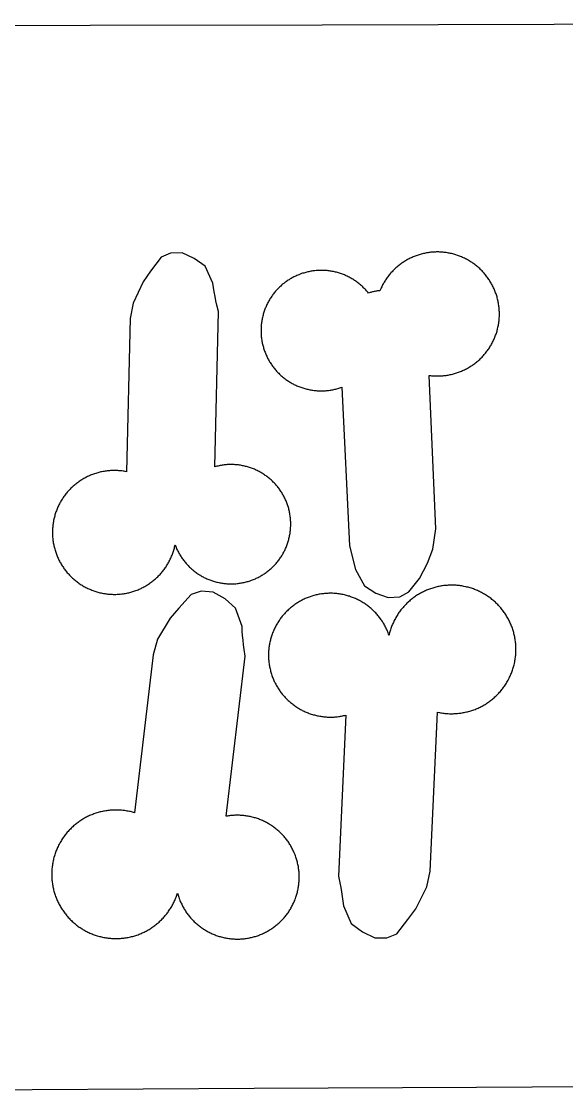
# Model space of a CAD drawing. Extents: x -246 to 246, y -104 to 199.
# Drawn here: x -161.43 to -150.12, y 133.38 to 155.55 of the extents above; entities that cross this region are included whole.
import ezdxf

# ---------------------------------------------------------------- set-up
doc = ezdxf.new("R2010")
doc.units = 0
doc.layers.add('Add_Red', color=1, linetype='Continuous')
doc.layers.add('Outline_Red', color=1, linetype='Continuous')

msp = doc.modelspace()

# ---------------------------------------------------------------- linework, layer by layer
at = {"layer": 'Add_Red'}
for points in [[(-159.467, 143.67), (-159.444, 143.671), (-159.422, 143.672), (-159.4, 143.674), (-159.377, 143.676), (-159.355, 143.678), (-159.333, 143.681), (-159.311, 143.684), (-159.288, 143.687), (-159.266, 143.691), (-159.244, 143.695), (-159.222, 143.7), (-159.201, 143.705), (-159.179, 143.71), (-159.157, 143.716), (-159.136, 143.722), (-159.114, 143.729), (-159.093, 143.736), (-159.072, 143.743), (-159.051, 143.751), (-159.03, 143.759), (-159.009, 143.767), (-158.988, 143.776), (-158.968, 143.785), (-158.947, 143.794), (-158.927, 143.804), (-158.907, 143.814), (-158.887, 143.825), (-158.868, 143.836), (-158.848, 143.847), (-158.829, 143.858), (-158.81, 143.87), (-158.791, 143.882), (-158.773, 143.895), (-158.754, 143.908), (-158.736, 143.921), (-158.718, 143.934), (-158.701, 143.948), (-158.683, 143.962), (-158.666, 143.976), (-158.649, 143.991), (-158.632, 144.006), (-158.616, 144.021), (-158.6, 144.037), (-158.584, 144.053), (-158.568, 144.069), (-158.553, 144.085), (-158.538, 144.102), (-158.523, 144.119), (-158.509, 144.136), (-158.495, 144.153), (-158.481, 144.171), (-158.467, 144.189), (-158.454, 144.207), (-158.441, 144.225), (-158.429, 144.244), (-158.416, 144.263), (-158.405, 144.282), (-158.393, 144.301), (-158.382, 144.32), (-158.371, 144.34), (-158.36, 144.36), (-158.35, 144.38), (-158.34, 144.4), (-158.331, 144.42), (-158.322, 144.44), (-158.313, 144.461), (-158.304, 144.482), (-158.296, 144.503), (-158.289, 144.524), (-158.281, 144.545), (-158.274, 144.566), (-158.268, 144.588), (-158.262, 144.609), (-158.256, 144.631), (-158.25, 144.653), (-158.245, 144.674), (-158.24, 144.696), (-158.227, 144.662), (-158.219, 144.642), (-158.21, 144.622), (-158.201, 144.602), (-158.192, 144.583), (-158.182, 144.563), (-158.172, 144.544), (-158.162, 144.525), (-158.151, 144.507), (-158.14, 144.488), (-158.129, 144.47), (-158.118, 144.451), (-158.106, 144.433), (-158.093, 144.416), (-158.081, 144.398), (-158.068, 144.381), (-158.055, 144.363), (-158.041, 144.347), (-158.028, 144.33), (-158.014, 144.313), (-157.999, 144.297), (-157.985, 144.281), (-157.97, 144.266), (-157.955, 144.25), (-157.939, 144.235), (-157.924, 144.22), (-157.908, 144.206), (-157.892, 144.191), (-157.875, 144.177), (-157.859, 144.164), (-157.842, 144.15), (-157.825, 144.137), (-157.807, 144.124), (-157.79, 144.112), (-157.772, 144.099), (-157.754, 144.088), (-157.736, 144.076), (-157.717, 144.065), (-157.699, 144.054), (-157.68, 144.043), (-157.661, 144.033), (-157.642, 144.023), (-157.622, 144.013), (-157.603, 144.004), (-157.583, 143.995), (-157.563, 143.986), (-157.543, 143.978), (-157.523, 143.97), (-157.503, 143.963), (-157.483, 143.955), (-157.462, 143.949), (-157.442, 143.942), (-157.421, 143.936), (-157.4, 143.93), (-157.379, 143.925), (-157.358, 143.92), (-157.337, 143.915), (-157.316, 143.911), (-157.295, 143.907), (-157.274, 143.903), (-157.252, 143.9), (-157.231, 143.897), (-157.209, 143.895), (-157.188, 143.893), (-157.166, 143.891), (-157.145, 143.89), (-157.123, 143.889), (-157.102, 143.888), (-157.08, 143.888), (-157.043, 143.889), (-157.021, 143.889), (-156.999, 143.891), (-156.978, 143.892), (-156.956, 143.894), (-156.935, 143.897), (-156.914, 143.899), (-156.892, 143.902), (-156.871, 143.906), (-156.85, 143.91), (-156.828, 143.914), (-156.807, 143.918), (-156.786, 143.923), (-156.765, 143.929), (-156.745, 143.934), (-156.724, 143.94), (-156.703, 143.947), (-156.683, 143.954), (-156.657, 143.963), (-156.637, 143.97), (-156.617, 143.978), (-156.597, 143.986), (-156.577, 143.995), (-156.557, 144.004), (-156.538, 144.013), (-156.518, 144.023), (-156.499, 144.033), (-156.48, 144.043), (-156.462, 144.054), (-156.443, 144.065), (-156.425, 144.076), (-156.406, 144.088), (-156.388, 144.099), (-156.371, 144.112), (-156.353, 144.124), (-156.336, 144.137), (-156.318, 144.15), (-156.302, 144.164), (-156.285, 144.177), (-156.268, 144.191), (-156.252, 144.206), (-156.236, 144.22), (-156.221, 144.235), (-156.205, 144.25), (-156.19, 144.266), (-156.175, 144.281), (-156.161, 144.297), (-156.146, 144.313), (-156.132, 144.33), (-156.119, 144.347), (-156.105, 144.363), (-156.092, 144.381), (-156.079, 144.398), (-156.067, 144.416), (-156.055, 144.433), (-156.043, 144.451), (-156.031, 144.47), (-156.02, 144.488), (-156.009, 144.507), (-155.998, 144.525), (-155.988, 144.544), (-155.978, 144.563), (-155.968, 144.583), (-155.959, 144.602), (-155.95, 144.622), (-155.941, 144.642), (-155.933, 144.662), (-155.925, 144.682), (-155.918, 144.702), (-155.91, 144.722), (-155.904, 144.743), (-155.897, 144.763), (-155.891, 144.784), (-155.885, 144.805), (-155.88, 144.826), (-155.875, 144.847), (-155.87, 144.868), (-155.866, 144.889), (-155.862, 144.91), (-155.858, 144.932), (-155.855, 144.953), (-155.852, 144.974), (-155.85, 144.996), (-155.848, 145.017), (-155.846, 145.039), (-155.845, 145.06), (-155.844, 145.082), (-155.843, 145.103), (-155.843, 145.125), (-155.843, 145.151), (-155.844, 145.172), (-155.845, 145.194), (-155.846, 145.216), (-155.848, 145.237), (-155.85, 145.259), (-155.853, 145.28), (-155.856, 145.301), (-155.859, 145.323), (-155.863, 145.344), (-155.867, 145.365), (-155.871, 145.386), (-155.876, 145.407), (-155.881, 145.428), (-155.886, 145.449), (-155.892, 145.47), (-155.898, 145.491), (-155.91, 145.528), (-155.918, 145.548), (-155.925, 145.568), (-155.933, 145.588), (-155.941, 145.608), (-155.95, 145.628), (-155.959, 145.648), (-155.968, 145.667), (-155.978, 145.687), (-155.988, 145.706), (-155.998, 145.725), (-156.009, 145.744), (-156.02, 145.762), (-156.031, 145.781), (-156.043, 145.799), (-156.055, 145.817), (-156.067, 145.835), (-156.079, 145.852), (-156.092, 145.869), (-156.105, 145.887), (-156.119, 145.904), (-156.132, 145.92), (-156.146, 145.937), (-156.161, 145.953), (-156.175, 145.969), (-156.19, 145.984), (-156.205, 146), (-156.221, 146.015), (-156.236, 146.03), (-156.252, 146.044), (-156.268, 146.059), (-156.285, 146.073), (-156.302, 146.086), (-156.318, 146.1), (-156.336, 146.113), (-156.353, 146.126), (-156.371, 146.138), (-156.388, 146.151), (-156.406, 146.162), (-156.425, 146.174), (-156.443, 146.185), (-156.462, 146.196), (-156.48, 146.207), (-156.499, 146.217), (-156.518, 146.227), (-156.538, 146.237), (-156.557, 146.246), (-156.577, 146.255), (-156.597, 146.264), (-156.617, 146.272), (-156.637, 146.28), (-156.657, 146.287), (-156.677, 146.295), (-156.698, 146.302), (-156.718, 146.308), (-156.739, 146.314), (-156.76, 146.32), (-156.781, 146.325), (-156.802, 146.33), (-156.823, 146.335), (-156.844, 146.339), (-156.865, 146.343), (-156.887, 146.347), (-156.908, 146.35), (-156.929, 146.353), (-156.951, 146.355), (-156.972, 146.357), (-156.994, 146.359), (-157.015, 146.36), (-157.037, 146.361), (-157.058, 146.362), (-157.08, 146.362), (-157.116, 146.362), (-157.137, 146.361), (-157.159, 146.36), (-157.181, 146.358), (-157.202, 146.356), (-157.223, 146.354), (-157.245, 146.351), (-157.266, 146.348), (-157.288, 146.345), (-157.309, 146.341), (-157.33, 146.337), (-157.351, 146.332), (-157.372, 146.327), (-157.393, 146.322), (-157.414, 146.316), (-157.341, 149.535), (-157.374, 149.67), (-157.393, 149.76), (-157.412, 149.85), (-157.428, 149.941), (-157.443, 150.032), (-157.457, 150.123), (-157.618, 150.473), (-157.847, 150.638), (-158.093, 150.75), (-158.337, 150.747), (-158.532, 150.66), (-158.747, 150.37), (-158.9, 150.15), (-159.112, 149.71), (-159.171, 149.392), (-159.247, 146.214), (-159.276, 146.219), (-159.298, 146.223), (-159.32, 146.226), (-159.342, 146.229), (-159.364, 146.231), (-159.387, 146.234), (-159.409, 146.235), (-159.431, 146.237), (-159.454, 146.238), (-159.476, 146.238), (-159.499, 146.238), (-159.534, 146.238), (-159.557, 146.237), (-159.579, 146.236), (-159.602, 146.234), (-159.624, 146.232), (-159.646, 146.23), (-159.668, 146.227), (-159.691, 146.224), (-159.713, 146.22), (-159.735, 146.217), (-159.757, 146.212), (-159.779, 146.208), (-159.801, 146.202), (-159.822, 146.197), (-159.844, 146.191), (-159.865, 146.185), (-159.887, 146.178), (-159.908, 146.171), (-159.929, 146.164), (-159.95, 146.156), (-159.971, 146.148), (-159.992, 146.14), (-160.013, 146.131), (-160.033, 146.122), (-160.054, 146.112), (-160.074, 146.103), (-160.094, 146.092), (-160.113, 146.082), (-160.133, 146.071), (-160.152, 146.06), (-160.172, 146.048), (-160.191, 146.036), (-160.209, 146.024), (-160.228, 146.011), (-160.246, 145.998), (-160.264, 145.985), (-160.282, 145.972), (-160.3, 145.958), (-160.317, 145.944), (-160.334, 145.929), (-160.351, 145.915), (-160.368, 145.9), (-160.384, 145.884), (-160.4, 145.869), (-160.416, 145.853), (-160.432, 145.837), (-160.447, 145.82), (-160.462, 145.804), (-160.477, 145.787), (-160.491, 145.769), (-160.505, 145.752), (-160.519, 145.734), (-160.532, 145.716), (-160.545, 145.698), (-160.558, 145.68), (-160.571, 145.661), (-160.583, 145.642), (-160.595, 145.623), (-160.606, 145.604), (-160.617, 145.585), (-160.628, 145.565), (-160.639, 145.545), (-160.649, 145.525), (-160.659, 145.505), (-160.668, 145.485), (-160.677, 145.464), (-160.686, 145.444), (-160.694, 145.423), (-160.702, 145.402), (-160.71, 145.381), (-160.717, 145.36), (-160.724, 145.338), (-160.731, 145.317), (-160.737, 145.295), (-160.743, 145.274), (-160.748, 145.252), (-160.753, 145.23), (-160.758, 145.208), (-160.763, 145.177), (-160.767, 145.155), (-160.77, 145.133), (-160.773, 145.111), (-160.776, 145.088), (-160.778, 145.066), (-160.78, 145.044), (-160.781, 145.021), (-160.782, 144.999), (-160.783, 144.977), (-160.783, 144.954), (-160.782, 144.92), (-160.782, 144.898), (-160.78, 144.876), (-160.779, 144.853), (-160.777, 144.831), (-160.775, 144.809), (-160.772, 144.786), (-160.769, 144.764), (-160.765, 144.742), (-160.761, 144.72), (-160.757, 144.698), (-160.752, 144.676), (-160.747, 144.654), (-160.742, 144.632), (-160.736, 144.611), (-160.73, 144.589), (-160.723, 144.568), (-160.716, 144.547), (-160.709, 144.525), (-160.701, 144.504), (-160.693, 144.483), (-160.685, 144.463), (-160.676, 144.442), (-160.667, 144.421), (-160.658, 144.401), (-160.648, 144.381), (-160.638, 144.361), (-160.627, 144.341), (-160.616, 144.322), (-160.605, 144.302), (-160.594, 144.283), (-160.582, 144.264), (-160.569, 144.245), (-160.557, 144.227), (-160.544, 144.208), (-160.531, 144.19), (-160.517, 144.172), (-160.504, 144.155), (-160.489, 144.137), (-160.475, 144.12), (-160.46, 144.103), (-160.445, 144.086), (-160.43, 144.07), (-160.414, 144.054), (-160.399, 144.038), (-160.383, 144.023), (-160.366, 144.007), (-160.349, 143.992), (-160.333, 143.978), (-160.315, 143.963), (-160.298, 143.949), (-160.28, 143.935), (-160.262, 143.922), (-160.244, 143.909), (-160.226, 143.896), (-160.207, 143.883), (-160.188, 143.871), (-160.169, 143.859), (-160.15, 143.848), (-160.131, 143.836), (-160.111, 143.826), (-160.091, 143.815), (-160.071, 143.805), (-160.051, 143.795), (-160.031, 143.786), (-160.011, 143.776), (-159.99, 143.768), (-159.969, 143.759), (-159.948, 143.751), (-159.927, 143.744), (-159.906, 143.736), (-159.885, 143.729), (-159.863, 143.723), (-159.842, 143.717), (-159.82, 143.711), (-159.798, 143.705), (-159.776, 143.7), (-159.754, 143.696), (-159.722, 143.689), (-159.7, 143.686), (-159.677, 143.682), (-159.655, 143.68), (-159.633, 143.677), (-159.611, 143.675), (-159.588, 143.673), (-159.566, 143.672), (-159.543, 143.671), (-159.521, 143.67), (-159.499, 143.67), (-159.467, 143.67)], [(-153.582, 143.622), (-153.393, 143.721), (-153.172, 144.002), (-153.005, 144.318), (-152.896, 144.606), (-152.838, 145.03), (-152.971, 148.21), (-152.949, 148.207), (-152.927, 148.205), (-152.905, 148.203), (-152.882, 148.201), (-152.86, 148.2), (-152.837, 148.199), (-152.803, 148.199), (-152.78, 148.199), (-152.758, 148.199), (-152.736, 148.2), (-152.713, 148.202), (-152.691, 148.204), (-152.668, 148.206), (-152.646, 148.208), (-152.624, 148.211), (-152.602, 148.215), (-152.58, 148.218), (-152.558, 148.222), (-152.536, 148.227), (-152.514, 148.232), (-152.492, 148.237), (-152.47, 148.242), (-152.449, 148.248), (-152.427, 148.255), (-152.406, 148.262), (-152.384, 148.269), (-152.363, 148.276), (-152.342, 148.284), (-152.321, 148.292), (-152.301, 148.301), (-152.28, 148.31), (-152.26, 148.319), (-152.239, 148.329), (-152.219, 148.339), (-152.199, 148.349), (-152.18, 148.36), (-152.16, 148.371), (-152.141, 148.382), (-152.122, 148.394), (-152.103, 148.406), (-152.084, 148.418), (-152.065, 148.431), (-152.047, 148.444), (-152.029, 148.458), (-152.011, 148.471), (-151.994, 148.485), (-151.976, 148.499), (-151.959, 148.514), (-151.943, 148.529), (-151.926, 148.544), (-151.91, 148.56), (-151.894, 148.575), (-151.878, 148.591), (-151.863, 148.608), (-151.847, 148.624), (-151.833, 148.641), (-151.818, 148.658), (-151.804, 148.675), (-151.79, 148.693), (-151.776, 148.711), (-151.763, 148.729), (-151.75, 148.747), (-151.737, 148.765), (-151.725, 148.784), (-151.713, 148.803), (-151.701, 148.822), (-151.689, 148.841), (-151.678, 148.861), (-151.668, 148.881), (-151.657, 148.901), (-151.647, 148.921), (-151.638, 148.941), (-151.628, 148.961), (-151.619, 148.982), (-151.611, 149.003), (-151.603, 149.024), (-151.595, 149.045), (-151.587, 149.066), (-151.58, 149.087), (-151.573, 149.108), (-151.567, 149.13), (-151.561, 149.152), (-151.555, 149.173), (-151.547, 149.208), (-151.543, 149.23), (-151.538, 149.252), (-151.534, 149.274), (-151.531, 149.297), (-151.528, 149.319), (-151.525, 149.341), (-151.523, 149.363), (-151.521, 149.386), (-151.52, 149.408), (-151.518, 149.431), (-151.518, 149.453), (-151.517, 149.484), (-151.517, 149.507), (-151.518, 149.529), (-151.519, 149.552), (-151.52, 149.574), (-151.522, 149.596), (-151.524, 149.619), (-151.527, 149.641), (-151.53, 149.663), (-151.533, 149.685), (-151.537, 149.708), (-151.541, 149.73), (-151.545, 149.752), (-151.55, 149.773), (-151.555, 149.795), (-151.561, 149.817), (-151.567, 149.839), (-151.573, 149.86), (-151.58, 149.882), (-151.587, 149.903), (-151.595, 149.924), (-151.603, 149.945), (-151.611, 149.966), (-151.619, 149.987), (-151.628, 150.007), (-151.638, 150.028), (-151.647, 150.048), (-151.657, 150.068), (-151.668, 150.088), (-151.678, 150.108), (-151.689, 150.127), (-151.701, 150.146), (-151.713, 150.166), (-151.725, 150.184), (-151.737, 150.203), (-151.75, 150.222), (-151.763, 150.24), (-151.776, 150.258), (-151.79, 150.276), (-151.804, 150.293), (-151.818, 150.311), (-151.833, 150.328), (-151.847, 150.345), (-151.863, 150.361), (-151.878, 150.377), (-151.894, 150.393), (-151.91, 150.409), (-151.926, 150.425), (-151.943, 150.44), (-151.959, 150.455), (-151.976, 150.469), (-151.994, 150.483), (-152.011, 150.497), (-152.029, 150.511), (-152.047, 150.524), (-152.065, 150.537), (-152.084, 150.55), (-152.103, 150.562), (-152.122, 150.575), (-152.141, 150.586), (-152.16, 150.598), (-152.18, 150.609), (-152.199, 150.619), (-152.219, 150.63), (-152.239, 150.64), (-152.26, 150.649), (-152.28, 150.659), (-152.301, 150.668), (-152.321, 150.676), (-152.342, 150.684), (-152.363, 150.692), (-152.384, 150.7), (-152.421, 150.712), (-152.443, 150.718), (-152.465, 150.725), (-152.486, 150.73), (-152.508, 150.736), (-152.53, 150.741), (-152.552, 150.745), (-152.574, 150.749), (-152.596, 150.753), (-152.618, 150.757), (-152.64, 150.76), (-152.663, 150.762), (-152.685, 150.764), (-152.707, 150.766), (-152.73, 150.768), (-152.752, 150.769), (-152.775, 150.77), (-152.803, 150.77), (-152.825, 150.77), (-152.848, 150.769), (-152.87, 150.768), (-152.893, 150.767), (-152.915, 150.765), (-152.937, 150.763), (-152.96, 150.76), (-152.982, 150.757), (-153.004, 150.754), (-153.026, 150.75), (-153.048, 150.746), (-153.07, 150.742), (-153.092, 150.737), (-153.114, 150.732), (-153.136, 150.726), (-153.157, 150.72), (-153.179, 150.714), (-153.2, 150.707), (-153.221, 150.7), (-153.243, 150.692), (-153.264, 150.684), (-153.284, 150.676), (-153.305, 150.668), (-153.326, 150.659), (-153.346, 150.649), (-153.366, 150.64), (-153.387, 150.63), (-153.406, 150.619), (-153.426, 150.609), (-153.446, 150.598), (-153.465, 150.586), (-153.484, 150.575), (-153.503, 150.562), (-153.522, 150.55), (-153.54, 150.537), (-153.559, 150.524), (-153.577, 150.511), (-153.594, 150.497), (-153.612, 150.483), (-153.629, 150.469), (-153.646, 150.455), (-153.663, 150.44), (-153.68, 150.425), (-153.696, 150.409), (-153.712, 150.393), (-153.728, 150.377), (-153.743, 150.361), (-153.758, 150.345), (-153.773, 150.328), (-153.788, 150.311), (-153.802, 150.293), (-153.816, 150.276), (-153.83, 150.258), (-153.843, 150.24), (-153.856, 150.222), (-153.869, 150.203), (-153.881, 150.184), (-153.893, 150.166), (-153.905, 150.146), (-153.916, 150.127), (-153.927, 150.108), (-153.938, 150.088), (-153.948, 150.068), (-153.958, 150.048), (-153.968, 150.028), (-153.977, 150.007), (-153.994, 149.968), (-154.011, 149.967), (-154.029, 149.965), (-154.046, 149.962), (-154.063, 149.96), (-154.08, 149.957), (-154.098, 149.953), (-154.115, 149.95), (-154.132, 149.946), (-154.149, 149.942), (-154.166, 149.937), (-154.182, 149.932), (-154.199, 149.927), (-154.232, 149.917), (-154.245, 149.934), (-154.259, 149.95), (-154.274, 149.967), (-154.288, 149.983), (-154.303, 149.999), (-154.318, 150.015), (-154.334, 150.03), (-154.349, 150.045), (-154.365, 150.06), (-154.381, 150.075), (-154.398, 150.089), (-154.415, 150.103), (-154.432, 150.117), (-154.449, 150.13), (-154.466, 150.143), (-154.484, 150.156), (-154.502, 150.169), (-154.52, 150.181), (-154.538, 150.193), (-154.556, 150.204), (-154.575, 150.216), (-154.594, 150.227), (-154.613, 150.237), (-154.632, 150.247), (-154.652, 150.257), (-154.671, 150.267), (-154.691, 150.276), (-154.711, 150.285), (-154.731, 150.294), (-154.751, 150.302), (-154.772, 150.31), (-154.792, 150.317), (-154.813, 150.324), (-154.833, 150.331), (-154.854, 150.337), (-154.875, 150.343), (-154.896, 150.349), (-154.918, 150.354), (-154.939, 150.359), (-154.96, 150.364), (-154.981, 150.368), (-155.003, 150.372), (-155.024, 150.375), (-155.046, 150.378), (-155.068, 150.381), (-155.089, 150.383), (-155.111, 150.385), (-155.133, 150.387), (-155.155, 150.388), (-155.176, 150.389), (-155.21, 150.389), (-155.232, 150.389), (-155.254, 150.388), (-155.275, 150.387), (-155.297, 150.386), (-155.319, 150.384), (-155.341, 150.382), (-155.362, 150.38), (-155.384, 150.377), (-155.405, 150.374), (-155.427, 150.37), (-155.448, 150.366), (-155.47, 150.362), (-155.491, 150.357), (-155.512, 150.352), (-155.533, 150.346), (-155.554, 150.341), (-155.575, 150.334), (-155.596, 150.328), (-155.617, 150.321), (-155.637, 150.314), (-155.658, 150.306), (-155.678, 150.298), (-155.698, 150.29), (-155.718, 150.281), (-155.738, 150.272), (-155.758, 150.263), (-155.777, 150.253), (-155.797, 150.243), (-155.816, 150.232), (-155.835, 150.222), (-155.854, 150.21), (-155.877, 150.196), (-155.896, 150.184), (-155.914, 150.172), (-155.932, 150.16), (-155.949, 150.147), (-155.967, 150.134), (-155.984, 150.12), (-156.001, 150.107), (-156.018, 150.093), (-156.034, 150.079), (-156.05, 150.064), (-156.066, 150.049), (-156.082, 150.034), (-156.098, 150.019), (-156.113, 150.003), (-156.128, 149.987), (-156.143, 149.971), (-156.157, 149.955), (-156.171, 149.938), (-156.185, 149.921), (-156.198, 149.904), (-156.211, 149.887), (-156.224, 149.869), (-156.237, 149.851), (-156.249, 149.833), (-156.261, 149.815), (-156.273, 149.797), (-156.284, 149.778), (-156.295, 149.759), (-156.306, 149.74), (-156.316, 149.721), (-156.326, 149.701), (-156.336, 149.682), (-156.345, 149.662), (-156.354, 149.642), (-156.362, 149.622), (-156.371, 149.602), (-156.379, 149.582), (-156.386, 149.561), (-156.393, 149.541), (-156.4, 149.52), (-156.407, 149.499), (-156.413, 149.478), (-156.418, 149.457), (-156.424, 149.436), (-156.429, 149.415), (-156.433, 149.393), (-156.438, 149.372), (-156.442, 149.351), (-156.445, 149.329), (-156.448, 149.307), (-156.451, 149.286), (-156.453, 149.264), (-156.455, 149.242), (-156.457, 149.221), (-156.458, 149.199), (-156.459, 149.177), (-156.459, 149.139), (-156.459, 149.118), (-156.459, 149.096), (-156.458, 149.074), (-156.456, 149.052), (-156.455, 149.031), (-156.453, 149.009), (-156.45, 148.987), (-156.447, 148.966), (-156.444, 148.944), (-156.44, 148.923), (-156.437, 148.901), (-156.432, 148.88), (-156.427, 148.858), (-156.422, 148.837), (-156.417, 148.816), (-156.411, 148.795), (-156.405, 148.774), (-156.398, 148.753), (-156.391, 148.733), (-156.384, 148.712), (-156.376, 148.692), (-156.368, 148.671), (-156.36, 148.651), (-156.351, 148.631), (-156.342, 148.611), (-156.332, 148.59), (-156.322, 148.571), (-156.312, 148.551), (-156.302, 148.532), (-156.291, 148.513), (-156.28, 148.494), (-156.269, 148.476), (-156.257, 148.457), (-156.245, 148.439), (-156.232, 148.421), (-156.22, 148.404), (-156.207, 148.386), (-156.193, 148.369), (-156.18, 148.352), (-156.166, 148.335), (-156.152, 148.318), (-156.137, 148.302), (-156.123, 148.286), (-156.108, 148.27), (-156.092, 148.255), (-156.077, 148.239), (-156.061, 148.224), (-156.045, 148.21), (-156.028, 148.195), (-156.012, 148.181), (-155.995, 148.167), (-155.978, 148.154), (-155.96, 148.14), (-155.943, 148.128), (-155.925, 148.115), (-155.907, 148.103), (-155.889, 148.091), (-155.871, 148.079), (-155.852, 148.068), (-155.833, 148.056), (-155.814, 148.046), (-155.795, 148.035), (-155.776, 148.025), (-155.756, 148.016), (-155.736, 148.006), (-155.716, 147.997), (-155.696, 147.989), (-155.676, 147.98), (-155.656, 147.972), (-155.636, 147.965), (-155.615, 147.957), (-155.594, 147.951), (-155.574, 147.944), (-155.553, 147.938), (-155.532, 147.932), (-155.51, 147.927), (-155.489, 147.922), (-155.468, 147.917), (-155.447, 147.913), (-155.425, 147.909), (-155.404, 147.905), (-155.382, 147.902), (-155.36, 147.899), (-155.339, 147.897), (-155.317, 147.895), (-155.295, 147.893), (-155.274, 147.892), (-155.252, 147.891), (-155.21, 147.89), (-155.188, 147.89), (-155.166, 147.891), (-155.145, 147.892), (-155.123, 147.893), (-155.101, 147.895), (-155.079, 147.897), (-155.058, 147.899), (-155.036, 147.902), (-155.015, 147.905), (-154.993, 147.909), (-154.972, 147.913), (-154.95, 147.917), (-154.929, 147.922), (-154.908, 147.927), (-154.887, 147.933), (-154.866, 147.938), (-154.845, 147.945), (-154.824, 147.951), (-154.785, 147.965), (-154.622, 144.674), (-154.502, 144.186), (-154.317, 143.848), (-154.078, 143.698), (-153.825, 143.603), (-153.582, 143.622)], [(-156.92, 136.522), (-156.898, 136.523), (-156.876, 136.524), (-156.853, 136.526), (-156.831, 136.527), (-156.809, 136.53), (-156.786, 136.532), (-156.764, 136.535), (-156.742, 136.539), (-156.72, 136.543), (-156.698, 136.547), (-156.676, 136.552), (-156.654, 136.557), (-156.618, 136.566), (-156.597, 136.572), (-156.575, 136.578), (-156.554, 136.585), (-156.533, 136.592), (-156.511, 136.599), (-156.49, 136.607), (-156.47, 136.615), (-156.449, 136.624), (-156.428, 136.633), (-156.408, 136.642), (-156.388, 136.652), (-156.368, 136.662), (-156.348, 136.672), (-156.328, 136.683), (-156.309, 136.694), (-156.289, 136.705), (-156.27, 136.717), (-156.251, 136.729), (-156.233, 136.741), (-156.214, 136.754), (-156.196, 136.767), (-156.178, 136.78), (-156.16, 136.794), (-156.143, 136.808), (-156.125, 136.822), (-156.108, 136.837), (-156.091, 136.852), (-156.075, 136.867), (-156.059, 136.882), (-156.043, 136.898), (-156.027, 136.914), (-156.012, 136.93), (-155.996, 136.947), (-155.982, 136.963), (-155.967, 136.98), (-155.953, 136.998), (-155.939, 137.015), (-155.925, 137.033), (-155.912, 137.051), (-155.899, 137.069), (-155.886, 137.088), (-155.874, 137.106), (-155.862, 137.125), (-155.85, 137.144), (-155.839, 137.164), (-155.828, 137.183), (-155.817, 137.203), (-155.807, 137.223), (-155.797, 137.243), (-155.787, 137.263), (-155.778, 137.283), (-155.769, 137.304), (-155.76, 137.325), (-155.752, 137.346), (-155.744, 137.366), (-155.737, 137.388), (-155.73, 137.409), (-155.723, 137.43), (-155.716, 137.452), (-155.711, 137.473), (-155.705, 137.495), (-155.7, 137.517), (-155.695, 137.539), (-155.69, 137.561), (-155.686, 137.583), (-155.683, 137.605), (-155.679, 137.627), (-155.676, 137.649), (-155.674, 137.671), (-155.672, 137.694), (-155.67, 137.716), (-155.669, 137.738), (-155.668, 137.761), (-155.667, 137.783), (-155.667, 137.806), (-155.667, 137.846), (-155.668, 137.868), (-155.67, 137.891), (-155.671, 137.913), (-155.673, 137.935), (-155.676, 137.958), (-155.679, 137.98), (-155.682, 138.002), (-155.685, 138.024), (-155.69, 138.046), (-155.694, 138.068), (-155.7, 138.094), (-155.705, 138.116), (-155.711, 138.138), (-155.716, 138.159), (-155.723, 138.181), (-155.73, 138.202), (-155.737, 138.223), (-155.744, 138.245), (-155.752, 138.266), (-155.76, 138.286), (-155.769, 138.307), (-155.778, 138.328), (-155.787, 138.348), (-155.797, 138.368), (-155.807, 138.388), (-155.817, 138.408), (-155.828, 138.428), (-155.839, 138.447), (-155.85, 138.467), (-155.862, 138.486), (-155.874, 138.505), (-155.886, 138.523), (-155.899, 138.542), (-155.912, 138.56), (-155.925, 138.578), (-155.939, 138.596), (-155.953, 138.613), (-155.967, 138.631), (-155.982, 138.648), (-155.996, 138.664), (-156.012, 138.681), (-156.027, 138.697), (-156.043, 138.713), (-156.059, 138.729), (-156.075, 138.744), (-156.091, 138.759), (-156.108, 138.774), (-156.125, 138.789), (-156.143, 138.803), (-156.16, 138.817), (-156.178, 138.831), (-156.196, 138.844), (-156.214, 138.857), (-156.233, 138.87), (-156.251, 138.882), (-156.27, 138.894), (-156.289, 138.906), (-156.309, 138.917), (-156.328, 138.928), (-156.348, 138.939), (-156.368, 138.949), (-156.388, 138.959), (-156.408, 138.969), (-156.428, 138.978), (-156.449, 138.987), (-156.47, 138.996), (-156.49, 139.004), (-156.511, 139.012), (-156.533, 139.019), (-156.554, 139.026), (-156.575, 139.033), (-156.597, 139.039), (-156.618, 139.045), (-156.64, 139.051), (-156.662, 139.056), (-156.684, 139.061), (-156.706, 139.066), (-156.728, 139.07), (-156.75, 139.073), (-156.772, 139.077), (-156.794, 139.08), (-156.816, 139.082), (-156.839, 139.084), (-156.861, 139.086), (-156.883, 139.087), (-156.906, 139.088), (-156.928, 139.089), (-156.95, 139.089), (-156.979, 139.089), (-157.001, 139.088), (-157.023, 139.087), (-157.046, 139.086), (-157.068, 139.084), (-157.09, 139.082), (-157.113, 139.079), (-157.135, 139.076), (-157.157, 139.072), (-157.179, 139.069), (-156.79, 142.387), (-156.81, 142.529), (-156.822, 142.624), (-156.832, 142.719), (-156.84, 142.815), (-156.847, 142.91), (-156.852, 143.006), (-156.985, 143.383), (-157.205, 143.575), (-157.448, 143.715), (-157.7, 143.736), (-157.91, 143.665), (-158.16, 143.386), (-158.341, 143.174), (-158.603, 142.74), (-158.694, 142.417), (-159.083, 139.141), (-159.121, 139.152), (-159.143, 139.158), (-159.166, 139.164), (-159.189, 139.169), (-159.211, 139.173), (-159.234, 139.177), (-159.257, 139.181), (-159.28, 139.185), (-159.303, 139.188), (-159.326, 139.19), (-159.35, 139.193), (-159.373, 139.194), (-159.396, 139.196), (-159.419, 139.197), (-159.442, 139.198), (-159.466, 139.198), (-159.494, 139.197), (-159.517, 139.197), (-159.54, 139.196), (-159.563, 139.194), (-159.586, 139.192), (-159.61, 139.19), (-159.633, 139.187), (-159.656, 139.184), (-159.679, 139.181), (-159.702, 139.177), (-159.725, 139.172), (-159.747, 139.168), (-159.77, 139.162), (-159.793, 139.157), (-159.815, 139.151), (-159.838, 139.145), (-159.86, 139.138), (-159.882, 139.131), (-159.904, 139.124), (-159.926, 139.116), (-159.948, 139.108), (-159.969, 139.099), (-159.991, 139.09), (-160.012, 139.081), (-160.033, 139.071), (-160.054, 139.061), (-160.075, 139.05), (-160.095, 139.04), (-160.116, 139.028), (-160.136, 139.017), (-160.156, 139.005), (-160.176, 138.993), (-160.195, 138.98), (-160.215, 138.967), (-160.234, 138.954), (-160.253, 138.94), (-160.271, 138.927), (-160.29, 138.912), (-160.308, 138.898), (-160.326, 138.883), (-160.344, 138.868), (-160.361, 138.852), (-160.378, 138.836), (-160.395, 138.82), (-160.411, 138.804), (-160.428, 138.787), (-160.444, 138.77), (-160.459, 138.753), (-160.475, 138.736), (-160.49, 138.718), (-160.504, 138.7), (-160.519, 138.682), (-160.533, 138.663), (-160.547, 138.645), (-160.56, 138.626), (-160.573, 138.606), (-160.586, 138.587), (-160.598, 138.567), (-160.61, 138.547), (-160.622, 138.527), (-160.633, 138.507), (-160.645, 138.487), (-160.655, 138.466), (-160.665, 138.445), (-160.675, 138.424), (-160.685, 138.403), (-160.694, 138.381), (-160.703, 138.36), (-160.711, 138.338), (-160.72, 138.316), (-160.727, 138.294), (-160.735, 138.272), (-160.741, 138.25), (-160.753, 138.21), (-160.759, 138.187), (-160.764, 138.165), (-160.769, 138.142), (-160.774, 138.119), (-160.778, 138.096), (-160.782, 138.074), (-160.785, 138.051), (-160.788, 138.027), (-160.791, 138.004), (-160.793, 137.981), (-160.795, 137.958), (-160.796, 137.935), (-160.798, 137.912), (-160.798, 137.888), (-160.798, 137.865), (-160.798, 137.839), (-160.797, 137.816), (-160.796, 137.793), (-160.795, 137.77), (-160.793, 137.746), (-160.791, 137.723), (-160.788, 137.7), (-160.785, 137.677), (-160.781, 137.654), (-160.778, 137.631), (-160.773, 137.608), (-160.769, 137.585), (-160.764, 137.563), (-160.758, 137.54), (-160.752, 137.518), (-160.746, 137.495), (-160.739, 137.473), (-160.732, 137.451), (-160.725, 137.429), (-160.717, 137.407), (-160.709, 137.385), (-160.7, 137.363), (-160.691, 137.342), (-160.682, 137.321), (-160.672, 137.3), (-160.662, 137.279), (-160.652, 137.258), (-160.641, 137.237), (-160.63, 137.217), (-160.618, 137.197), (-160.607, 137.176), (-160.594, 137.157), (-160.582, 137.137), (-160.569, 137.118), (-160.556, 137.099), (-160.542, 137.08), (-160.528, 137.061), (-160.514, 137.043), (-160.5, 137.024), (-160.485, 137.006), (-160.47, 136.989), (-160.454, 136.971), (-160.439, 136.954), (-160.422, 136.937), (-160.406, 136.921), (-160.39, 136.905), (-160.373, 136.889), (-160.355, 136.873), (-160.338, 136.858), (-160.32, 136.843), (-160.302, 136.828), (-160.284, 136.813), (-160.266, 136.799), (-160.247, 136.785), (-160.228, 136.772), (-160.209, 136.759), (-160.189, 136.746), (-160.17, 136.734), (-160.15, 136.721), (-160.13, 136.71), (-160.109, 136.698), (-160.089, 136.687), (-160.068, 136.677), (-160.048, 136.666), (-160.026, 136.656), (-160.005, 136.647), (-159.984, 136.637), (-159.962, 136.629), (-159.941, 136.62), (-159.919, 136.612), (-159.897, 136.604), (-159.875, 136.597), (-159.853, 136.59), (-159.811, 136.578), (-159.788, 136.572), (-159.765, 136.567), (-159.743, 136.562), (-159.72, 136.557), (-159.697, 136.553), (-159.674, 136.549), (-159.651, 136.545), (-159.628, 136.542), (-159.605, 136.54), (-159.582, 136.538), (-159.559, 136.536), (-159.535, 136.534), (-159.512, 136.533), (-159.489, 136.533), (-159.466, 136.532), (-159.442, 136.533), (-159.419, 136.533), (-159.395, 136.534), (-159.372, 136.536), (-159.349, 136.538), (-159.326, 136.54), (-159.303, 136.542), (-159.28, 136.545), (-159.257, 136.549), (-159.234, 136.553), (-159.211, 136.557), (-159.188, 136.562), (-159.165, 136.567), (-159.143, 136.572), (-159.12, 136.578), (-159.098, 136.584), (-159.076, 136.591), (-159.053, 136.598), (-159.031, 136.605), (-159.009, 136.613), (-158.988, 136.621), (-158.966, 136.63), (-158.944, 136.639), (-158.923, 136.648), (-158.902, 136.658), (-158.881, 136.668), (-158.86, 136.678), (-158.84, 136.689), (-158.819, 136.7), (-158.799, 136.711), (-158.779, 136.723), (-158.759, 136.735), (-158.739, 136.748), (-158.72, 136.761), (-158.701, 136.774), (-158.682, 136.787), (-158.663, 136.801), (-158.645, 136.815), (-158.627, 136.83), (-158.609, 136.845), (-158.591, 136.86), (-158.574, 136.875), (-158.556, 136.891), (-158.54, 136.907), (-158.523, 136.923), (-158.507, 136.94), (-158.491, 136.957), (-158.475, 136.974), (-158.46, 136.991), (-158.444, 137.009), (-158.43, 137.027), (-158.415, 137.045), (-158.401, 137.064), (-158.387, 137.082), (-158.374, 137.101), (-158.361, 137.12), (-158.348, 137.14), (-158.335, 137.159), (-158.323, 137.179), (-158.311, 137.199), (-158.3, 137.219), (-158.289, 137.24), (-158.278, 137.261), (-158.268, 137.281), (-158.258, 137.302), (-158.248, 137.324), (-158.239, 137.345), (-158.23, 137.366), (-158.221, 137.388), (-158.213, 137.41), (-158.205, 137.432), (-158.198, 137.454), (-158.191, 137.476), (-158.184, 137.452), (-158.178, 137.43), (-158.171, 137.409), (-158.164, 137.388), (-158.157, 137.366), (-158.149, 137.346), (-158.141, 137.325), (-158.132, 137.304), (-158.123, 137.283), (-158.114, 137.263), (-158.104, 137.243), (-158.094, 137.223), (-158.084, 137.203), (-158.073, 137.183), (-158.062, 137.164), (-158.051, 137.144), (-158.039, 137.125), (-158.027, 137.106), (-158.015, 137.088), (-158.002, 137.069), (-157.989, 137.051), (-157.976, 137.033), (-157.962, 137.015), (-157.948, 136.998), (-157.934, 136.98), (-157.919, 136.963), (-157.904, 136.947), (-157.889, 136.93), (-157.874, 136.914), (-157.858, 136.898), (-157.842, 136.882), (-157.826, 136.867), (-157.809, 136.852), (-157.793, 136.837), (-157.776, 136.822), (-157.758, 136.808), (-157.741, 136.794), (-157.723, 136.78), (-157.705, 136.767), (-157.687, 136.754), (-157.668, 136.741), (-157.65, 136.729), (-157.631, 136.717), (-157.612, 136.705), (-157.592, 136.694), (-157.573, 136.683), (-157.553, 136.672), (-157.533, 136.662), (-157.513, 136.652), (-157.493, 136.642), (-157.473, 136.633), (-157.452, 136.624), (-157.431, 136.615), (-157.41, 136.607), (-157.389, 136.599), (-157.368, 136.592), (-157.347, 136.585), (-157.326, 136.578), (-157.304, 136.572), (-157.283, 136.566), (-157.261, 136.56), (-157.239, 136.555), (-157.217, 136.55), (-157.195, 136.545), (-157.173, 136.541), (-157.151, 136.538), (-157.129, 136.534), (-157.107, 136.531), (-157.085, 136.529), (-157.062, 136.527), (-157.04, 136.525), (-157.018, 136.524), (-156.995, 136.523), (-156.973, 136.522), (-156.95, 136.522), (-156.92, 136.522)], [(-153.646, 136.632), (-153.417, 136.928), (-153.252, 137.152), (-153.021, 137.604), (-152.953, 137.933), (-152.798, 141.228), (-152.761, 141.22), (-152.738, 141.216), (-152.716, 141.212), (-152.693, 141.209), (-152.669, 141.206), (-152.646, 141.203), (-152.623, 141.201), (-152.6, 141.199), (-152.577, 141.197), (-152.554, 141.196), (-152.53, 141.196), (-152.507, 141.196), (-152.477, 141.196), (-152.454, 141.197), (-152.431, 141.198), (-152.408, 141.199), (-152.384, 141.201), (-152.361, 141.204), (-152.338, 141.206), (-152.315, 141.209), (-152.292, 141.213), (-152.269, 141.217), (-152.246, 141.221), (-152.224, 141.226), (-152.201, 141.231), (-152.178, 141.237), (-152.156, 141.243), (-152.133, 141.249), (-152.111, 141.256), (-152.089, 141.263), (-152.067, 141.27), (-152.045, 141.278), (-152.023, 141.286), (-152.002, 141.295), (-151.98, 141.304), (-151.959, 141.313), (-151.938, 141.323), (-151.917, 141.333), (-151.896, 141.344), (-151.876, 141.355), (-151.855, 141.366), (-151.835, 141.377), (-151.815, 141.389), (-151.795, 141.402), (-151.776, 141.414), (-151.756, 141.427), (-151.737, 141.44), (-151.718, 141.454), (-151.7, 141.468), (-151.681, 141.482), (-151.663, 141.497), (-151.645, 141.512), (-151.628, 141.527), (-151.611, 141.542), (-151.593, 141.558), (-151.577, 141.574), (-151.56, 141.591), (-151.544, 141.607), (-151.528, 141.624), (-151.512, 141.641), (-151.497, 141.659), (-151.482, 141.677), (-151.467, 141.695), (-151.453, 141.713), (-151.439, 141.731), (-151.425, 141.75), (-151.412, 141.769), (-151.399, 141.788), (-151.386, 141.808), (-151.373, 141.828), (-151.361, 141.847), (-151.35, 141.868), (-151.338, 141.888), (-151.327, 141.908), (-151.317, 141.929), (-151.306, 141.95), (-151.297, 141.971), (-151.287, 141.992), (-151.278, 142.013), (-151.269, 142.035), (-151.261, 142.057), (-151.253, 142.079), (-151.245, 142.101), (-151.238, 142.123), (-151.231, 142.145), (-151.224, 142.167), (-151.218, 142.19), (-151.212, 142.212), (-151.207, 142.235), (-151.199, 142.274), (-151.195, 142.297), (-151.191, 142.32), (-151.187, 142.343), (-151.184, 142.366), (-151.182, 142.389), (-151.179, 142.412), (-151.178, 142.435), (-151.176, 142.458), (-151.175, 142.482), (-151.175, 142.505), (-151.174, 142.528), (-151.175, 142.556), (-151.175, 142.579), (-151.176, 142.602), (-151.178, 142.626), (-151.18, 142.649), (-151.182, 142.672), (-151.185, 142.695), (-151.188, 142.718), (-151.192, 142.741), (-151.195, 142.764), (-151.2, 142.787), (-151.204, 142.81), (-151.21, 142.832), (-151.215, 142.855), (-151.221, 142.877), (-151.227, 142.9), (-151.234, 142.922), (-151.241, 142.944), (-151.248, 142.966), (-151.256, 142.988), (-151.265, 143.01), (-151.273, 143.032), (-151.282, 143.053), (-151.291, 143.074), (-151.301, 143.095), (-151.311, 143.116), (-151.322, 143.137), (-151.332, 143.158), (-151.344, 143.178), (-151.355, 143.198), (-151.367, 143.218), (-151.379, 143.238), (-151.392, 143.258), (-151.405, 143.277), (-151.418, 143.296), (-151.432, 143.315), (-151.445, 143.334), (-151.46, 143.352), (-151.474, 143.37), (-151.489, 143.388), (-151.504, 143.406), (-151.52, 143.423), (-151.535, 143.44), (-151.552, 143.457), (-151.568, 143.474), (-151.585, 143.49), (-151.601, 143.506), (-151.619, 143.521), (-151.636, 143.537), (-151.654, 143.552), (-151.672, 143.567), (-151.69, 143.581), (-151.709, 143.595), (-151.727, 143.609), (-151.746, 143.622), (-151.766, 143.635), (-151.785, 143.648), (-151.805, 143.661), (-151.824, 143.673), (-151.845, 143.684), (-151.865, 143.696), (-151.885, 143.707), (-151.906, 143.718), (-151.927, 143.728), (-151.948, 143.738), (-151.969, 143.747), (-151.99, 143.757), (-152.012, 143.765), (-152.034, 143.774), (-152.055, 143.782), (-152.077, 143.79), (-152.099, 143.797), (-152.122, 143.804), (-152.144, 143.81), (-152.166, 143.817), (-152.189, 143.822), (-152.212, 143.828), (-152.253, 143.836), (-152.276, 143.841), (-152.299, 143.844), (-152.322, 143.848), (-152.345, 143.851), (-152.368, 143.854), (-152.391, 143.856), (-152.414, 143.858), (-152.437, 143.859), (-152.461, 143.86), (-152.484, 143.861), (-152.507, 143.861), (-152.533, 143.861), (-152.556, 143.86), (-152.579, 143.859), (-152.602, 143.857), (-152.626, 143.856), (-152.649, 143.853), (-152.672, 143.851), (-152.695, 143.848), (-152.718, 143.844), (-152.741, 143.84), (-152.764, 143.836), (-152.786, 143.831), (-152.809, 143.826), (-152.832, 143.821), (-152.854, 143.815), (-152.877, 143.809), (-152.899, 143.802), (-152.921, 143.795), (-152.943, 143.787), (-152.965, 143.78), (-152.987, 143.771), (-153.008, 143.763), (-153.03, 143.754), (-153.051, 143.745), (-153.072, 143.735), (-153.093, 143.725), (-153.114, 143.715), (-153.135, 143.704), (-153.155, 143.693), (-153.175, 143.681), (-153.195, 143.669), (-153.215, 143.657), (-153.235, 143.645), (-153.254, 143.632), (-153.273, 143.618), (-153.292, 143.605), (-153.311, 143.591), (-153.329, 143.577), (-153.348, 143.562), (-153.365, 143.548), (-153.383, 143.532), (-153.401, 143.517), (-153.418, 143.501), (-153.434, 143.485), (-153.451, 143.469), (-153.467, 143.452), (-153.483, 143.435), (-153.499, 143.418), (-153.514, 143.401), (-153.529, 143.383), (-153.544, 143.365), (-153.559, 143.347), (-153.573, 143.328), (-153.587, 143.31), (-153.6, 143.291), (-153.613, 143.271), (-153.626, 143.252), (-153.638, 143.232), (-153.651, 143.213), (-153.662, 143.192), (-153.674, 143.172), (-153.685, 143.152), (-153.696, 143.131), (-153.706, 143.11), (-153.716, 143.089), (-153.725, 143.068), (-153.735, 143.047), (-153.744, 143.025), (-153.752, 143.004), (-153.76, 142.982), (-153.768, 142.96), (-153.775, 142.938), (-153.782, 142.916), (-153.789, 142.893), (-153.795, 142.871), (-153.801, 142.848), (-153.806, 142.826), (-153.814, 142.848), (-153.822, 142.869), (-153.83, 142.89), (-153.839, 142.91), (-153.847, 142.931), (-153.857, 142.951), (-153.866, 142.971), (-153.876, 142.992), (-153.887, 143.011), (-153.897, 143.031), (-153.908, 143.051), (-153.92, 143.07), (-153.932, 143.089), (-153.944, 143.108), (-153.956, 143.127), (-153.969, 143.145), (-153.982, 143.163), (-153.995, 143.181), (-154.009, 143.199), (-154.023, 143.217), (-154.037, 143.234), (-154.051, 143.251), (-154.066, 143.268), (-154.081, 143.284), (-154.097, 143.3), (-154.112, 143.316), (-154.128, 143.332), (-154.145, 143.348), (-154.161, 143.363), (-154.178, 143.378), (-154.195, 143.392), (-154.212, 143.406), (-154.23, 143.42), (-154.248, 143.434), (-154.266, 143.447), (-154.284, 143.46), (-154.302, 143.473), (-154.321, 143.485), (-154.34, 143.497), (-154.359, 143.509), (-154.378, 143.52), (-154.398, 143.531), (-154.418, 143.542), (-154.437, 143.552), (-154.457, 143.562), (-154.478, 143.572), (-154.498, 143.581), (-154.519, 143.59), (-154.539, 143.599), (-154.56, 143.607), (-154.581, 143.615), (-154.602, 143.622), (-154.623, 143.63), (-154.645, 143.636), (-154.666, 143.643), (-154.688, 143.649), (-154.71, 143.654), (-154.731, 143.659), (-154.753, 143.664), (-154.775, 143.669), (-154.797, 143.673), (-154.819, 143.677), (-154.842, 143.68), (-154.864, 143.683), (-154.886, 143.685), (-154.908, 143.687), (-154.931, 143.689), (-154.953, 143.691), (-154.975, 143.692), (-154.998, 143.692), (-155.02, 143.692), (-155.052, 143.692), (-155.074, 143.691), (-155.097, 143.69), (-155.119, 143.689), (-155.141, 143.687), (-155.164, 143.684), (-155.186, 143.682), (-155.208, 143.679), (-155.23, 143.675), (-155.252, 143.671), (-155.274, 143.667), (-155.296, 143.662), (-155.318, 143.657), (-155.34, 143.652), (-155.361, 143.646), (-155.383, 143.64), (-155.404, 143.634), (-155.438, 143.622), (-155.459, 143.615), (-155.48, 143.607), (-155.501, 143.599), (-155.522, 143.59), (-155.542, 143.581), (-155.563, 143.572), (-155.583, 143.562), (-155.603, 143.552), (-155.623, 143.542), (-155.642, 143.531), (-155.662, 143.52), (-155.681, 143.509), (-155.7, 143.497), (-155.719, 143.485), (-155.738, 143.473), (-155.756, 143.46), (-155.775, 143.447), (-155.793, 143.434), (-155.81, 143.42), (-155.828, 143.406), (-155.845, 143.392), (-155.862, 143.378), (-155.879, 143.363), (-155.896, 143.348), (-155.912, 143.332), (-155.928, 143.316), (-155.944, 143.3), (-155.959, 143.284), (-155.974, 143.268), (-155.989, 143.251), (-156.004, 143.234), (-156.018, 143.217), (-156.032, 143.199), (-156.045, 143.181), (-156.059, 143.163), (-156.072, 143.145), (-156.084, 143.127), (-156.097, 143.108), (-156.109, 143.089), (-156.12, 143.07), (-156.132, 143.051), (-156.143, 143.031), (-156.154, 143.011), (-156.164, 142.992), (-156.174, 142.971), (-156.184, 142.951), (-156.193, 142.931), (-156.202, 142.91), (-156.21, 142.89), (-156.219, 142.869), (-156.226, 142.848), (-156.234, 142.827), (-156.241, 142.805), (-156.248, 142.784), (-156.254, 142.763), (-156.26, 142.741), (-156.266, 142.719), (-156.271, 142.697), (-156.276, 142.676), (-156.28, 142.654), (-156.284, 142.632), (-156.288, 142.61), (-156.291, 142.587), (-156.294, 142.565), (-156.297, 142.543), (-156.299, 142.521), (-156.301, 142.498), (-156.302, 142.476), (-156.303, 142.454), (-156.304, 142.431), (-156.304, 142.409), (-156.303, 142.367), (-156.302, 142.344), (-156.301, 142.322), (-156.299, 142.3), (-156.297, 142.277), (-156.295, 142.255), (-156.292, 142.233), (-156.288, 142.211), (-156.285, 142.189), (-156.281, 142.166), (-156.276, 142.145), (-156.272, 142.123), (-156.266, 142.101), (-156.261, 142.079), (-156.255, 142.058), (-156.248, 142.033), (-156.241, 142.012), (-156.234, 141.991), (-156.226, 141.97), (-156.219, 141.949), (-156.21, 141.928), (-156.202, 141.907), (-156.193, 141.887), (-156.184, 141.866), (-156.174, 141.846), (-156.164, 141.826), (-156.154, 141.806), (-156.143, 141.786), (-156.132, 141.767), (-156.12, 141.748), (-156.109, 141.729), (-156.097, 141.71), (-156.084, 141.691), (-156.072, 141.672), (-156.059, 141.654), (-156.045, 141.636), (-156.032, 141.618), (-156.018, 141.601), (-156.004, 141.584), (-155.989, 141.567), (-155.974, 141.55), (-155.959, 141.533), (-155.944, 141.517), (-155.928, 141.501), (-155.912, 141.485), (-155.896, 141.47), (-155.879, 141.455), (-155.862, 141.44), (-155.845, 141.425), (-155.828, 141.411), (-155.81, 141.397), (-155.793, 141.384), (-155.775, 141.37), (-155.756, 141.357), (-155.738, 141.345), (-155.719, 141.332), (-155.7, 141.32), (-155.681, 141.308), (-155.662, 141.297), (-155.642, 141.286), (-155.623, 141.275), (-155.603, 141.265), (-155.583, 141.255), (-155.563, 141.245), (-155.542, 141.236), (-155.522, 141.227), (-155.501, 141.219), (-155.48, 141.21), (-155.459, 141.203), (-155.438, 141.195), (-155.417, 141.188), (-155.395, 141.181), (-155.374, 141.175), (-155.352, 141.169), (-155.331, 141.163), (-155.309, 141.158), (-155.287, 141.153), (-155.265, 141.149), (-155.243, 141.145), (-155.221, 141.141), (-155.199, 141.138), (-155.177, 141.135), (-155.154, 141.132), (-155.132, 141.13), (-155.11, 141.128), (-155.087, 141.127), (-155.065, 141.126), (-155.043, 141.125), (-155.02, 141.125), (-154.99, 141.125), (-154.968, 141.126), (-154.945, 141.127), (-154.923, 141.129), (-154.901, 141.131), (-154.878, 141.133), (-154.856, 141.136), (-154.834, 141.139), (-154.812, 141.142), (-154.79, 141.146), (-154.768, 141.15), (-154.746, 141.155), (-154.724, 141.16), (-154.702, 141.165), (-154.854, 137.827), (-154.824, 137.687), (-154.806, 137.593), (-154.789, 137.499), (-154.774, 137.404), (-154.761, 137.309), (-154.749, 137.214), (-154.589, 136.848), (-154.356, 136.672), (-154.103, 136.549), (-153.851, 136.547), (-153.646, 136.632)]]:
    msp.add_lwpolyline(points, dxfattribs=at)
at = {"layer": 'Outline_Red'}
for points in [[(-121.536, 155.552), (-126.344, 155.541), (-131.152, 155.53), (-135.96, 155.519), (-140.768, 155.508), (-145.576, 155.497), (-150.384, 155.486), (-155.192, 155.475), (-160, 155.464), (-164.808, 155.453)], [(-165.813, 133.379), (-161.206, 133.404), (-156.599, 133.429), (-151.992, 133.454), (-147.385, 133.479), (-142.778, 133.504), (-138.171, 133.529), (-133.564, 133.554), (-128.957, 133.579), (-124.35, 133.604)]]:
    msp.add_lwpolyline(points, dxfattribs=at)

doc.saveas('drawing.dxf')
